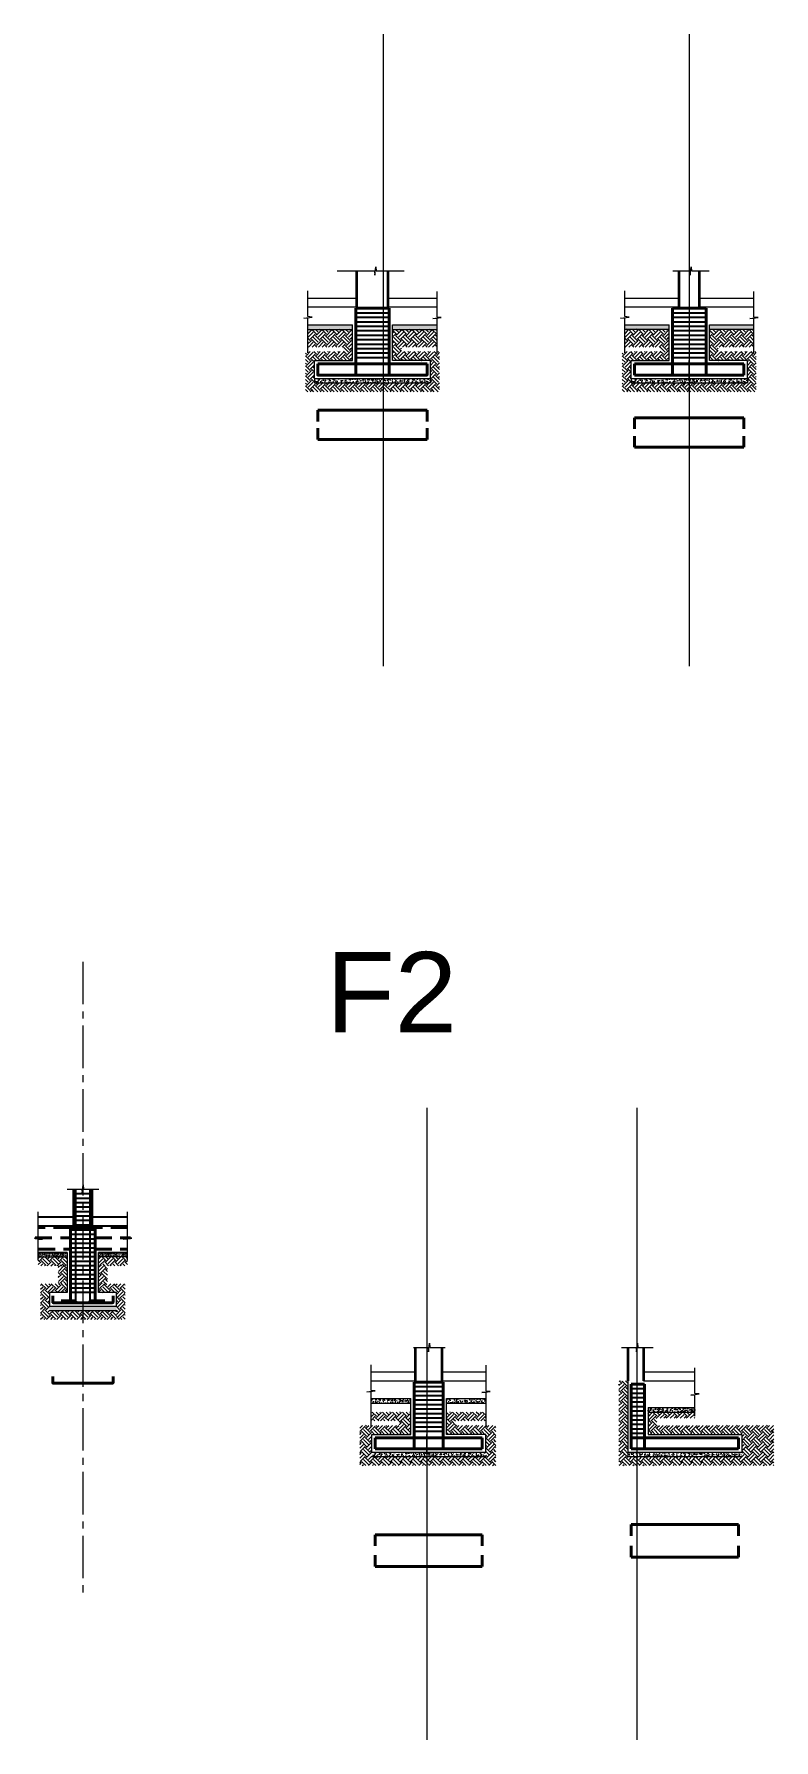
# Model space of a CAD drawing. Header units: millimetres. Extents: x 1130 to 2176, y -195 to 376.
# Drawn here: x 1802.89 to 1819.46, y 217.37 to 255.59 of the extents above; entities that cross this region are included whole.
import ezdxf

# ---------------------------------------------------------------- set-up
doc = ezdxf.new("R2010")
doc.units = ezdxf.units.MM
for name, pattern in [('CENTER2', [28.575, 19.05, -3.175, 3.175, -3.175]), ('DASHED', [0.75, 0.5, -0.25]), ('HIDDEN2', [0.1875, 0.125, -0.0625])]:
    doc.linetypes.add(name, pattern=pattern)
for name, color, linetype, lineweight in [('EDIS-BORDE DE LOSA', 3, 'Continuous', 9), ('EDIS-COLUMNAS', 7, 'Continuous', 40), ('EDIS-COLUMNAS SOTANO', 7, 'Continuous', 40), ('EDIS-CONCRETO BAJA RESIST', 8, 'Continuous', 9), ('EDIS-EJES COLUMNAS', 9, 'CENTER2', 15), ('EDIS-LIGADURAS', 3, 'Continuous', 25), ('EDIS-PEDESTALES', 4, 'Continuous', 13), ('EDIS-PL-DIMENSION', 8, 'Continuous', 13), ('EDIS-REFUERZOS DETALLES', 7, 'Continuous', 40), ('EDIS-TIERRA', 8, 'Continuous', 13), ('EDIS-VIGAS RIOSTRAS', 6, 'Continuous', 13), ('EDIS-ZAPATAS-F-1', 4, 'Continuous', 20), ('Est-PL-DIMENSION', 8, 'Continuous', 13), ('G-ANNO-TEXT', 5, 'Continuous', 9)]:
    doc.layers.add(name, color=color, linetype=linetype, lineweight=lineweight)
doc.layers.add('EDIS-LOSA DE FONDO', color=3, linetype='Continuous')
doc.styles.add('Arial_1', font='arial.ttf', dxfattribs={"height": 0.2})

# ---------------------------------------------------------------- blocks, each defined once
blk = doc.blocks.new('*U1075')
at = {"layer": 'EDIS-REFUERZOS DETALLES', "linetype": 'ByBlock', "const_width": 0.02}
blk.add_lwpolyline([(-0.0075, 0, 1), (0.0075, 0, 1)], format="xyb", close=True, dxfattribs=at)
blk = doc.blocks.new('*U1076')
at = {"layer": 'EDIS-PL-DIMENSION', "color": 0, "linetype": 'ByBlock', "lineweight": -2, "transparency": 16777216}
for p in [(1809.259, 247.964), (1809.459, 247.964), (1809.659, 247.964), (1809.859, 247.964), (1810.059, 247.964), (1810.259, 247.964), (1810.459, 247.964), (1810.659, 247.964), (1810.859, 247.964), (1811.059, 247.964), (1811.259, 247.964), (1811.459, 247.964), (1811.659, 247.964)]:
    blk.add_blockref('*U1075', p, dxfattribs=at)
blk = doc.blocks.new('*U1077')
at = {"layer": 'EDIS-REFUERZOS DETALLES', "linetype": 'ByBlock', "const_width": 0.02}
blk.add_lwpolyline([(-0.0075, 0, 1), (0.0075, 0, 1)], format="xyb", close=True, dxfattribs=at)
blk = doc.blocks.new('*U1078')
at = {"layer": 'EDIS-PL-DIMENSION', "color": 0, "linetype": 'ByBlock', "lineweight": -2, "transparency": 16777216}
for p in [(1809.259, 247.964), (1809.459, 247.964), (1809.659, 247.964), (1809.859, 247.964), (1810.059, 247.964), (1810.259, 247.964), (1810.459, 247.964), (1810.659, 247.964), (1810.859, 247.964), (1811.059, 247.964), (1811.259, 247.964), (1811.459, 247.964), (1811.659, 247.964)]:
    blk.add_blockref('*U1077', p, dxfattribs=at)
blk = doc.blocks.new('*U1079')
at = {"layer": 'EDIS-REFUERZOS DETALLES', "linetype": 'ByBlock', "const_width": 0.02}
blk.add_lwpolyline([(-0.0075, 0, 1), (0.0075, 0, 1)], format="xyb", close=True, dxfattribs=at)
blk = doc.blocks.new('*U1080')
at = {"layer": 'EDIS-PL-DIMENSION', "color": 0, "linetype": 'ByBlock', "lineweight": -2, "transparency": 16777216}
for p in [(1809.259, 247.964), (1809.459, 247.964), (1809.659, 247.964), (1809.859, 247.964), (1810.059, 247.964), (1810.259, 247.964), (1810.459, 247.964), (1810.659, 247.964), (1810.859, 247.964), (1811.059, 247.964), (1811.259, 247.964), (1811.459, 247.964), (1811.659, 247.964)]:
    blk.add_blockref('*U1079', p, dxfattribs=at)
blk = doc.blocks.new('*U1081')
at = {"layer": 'EDIS-REFUERZOS DETALLES', "linetype": 'ByBlock', "const_width": 0.02}
blk.add_lwpolyline([(-0.0075, 0, 1), (0.0075, 0, 1)], format="xyb", close=True, dxfattribs=at)
blk = doc.blocks.new('*U1082')
at = {"layer": 'EDIS-PL-DIMENSION', "color": 0, "linetype": 'ByBlock', "lineweight": -2, "transparency": 16777216}
for p in [(1809.259, 247.964), (1809.459, 247.964), (1809.659, 247.964), (1809.859, 247.964), (1810.059, 247.964), (1810.259, 247.964), (1810.459, 247.964), (1810.659, 247.964), (1810.859, 247.964), (1811.059, 247.964), (1811.259, 247.964), (1811.459, 247.964), (1811.659, 247.964)]:
    blk.add_blockref('*U1081', p, dxfattribs=at)
blk = doc.blocks.new('*U1103')
at = {"layer": 'EDIS-REFUERZOS DETALLES', "linetype": 'ByBlock', "const_width": 0.02}
blk.add_lwpolyline([(-0.0075, 0, 1), (0.0075, 0, 1)], format="xyb", close=True, dxfattribs=at)
blk = doc.blocks.new('*U1104')
at = {"layer": 'EDIS-PL-DIMENSION', "color": 0, "linetype": 'ByBlock', "lineweight": -2, "transparency": 16777216}
for p in [(1810.546, 223.904), (1810.796, 223.904), (1811.046, 223.904), (1811.296, 223.904), (1811.546, 223.904), (1811.796, 223.904), (1812.046, 223.904), (1812.296, 223.904), (1812.546, 223.904), (1812.796, 223.904)]:
    blk.add_blockref('*U1103', p, dxfattribs=at)
blk = doc.blocks.new('*U1105')
at = {"layer": 'EDIS-REFUERZOS DETALLES', "linetype": 'ByBlock', "const_width": 0.02}
blk.add_lwpolyline([(-0.0075, 0, 1), (0.0075, 0, 1)], format="xyb", close=True, dxfattribs=at)
blk = doc.blocks.new('*U1106')
at = {"layer": 'EDIS-PL-DIMENSION', "color": 0, "linetype": 'ByBlock', "lineweight": -2, "transparency": 16777216}
for p in [(1810.546, 223.904), (1810.796, 223.904), (1811.046, 223.904), (1811.296, 223.904), (1811.546, 223.904), (1811.796, 223.904), (1812.046, 223.904), (1812.296, 223.904), (1812.546, 223.904), (1812.796, 223.904)]:
    blk.add_blockref('*U1105', p, dxfattribs=at)
blk = doc.blocks.new('*U1107')
at = {"layer": 'EDIS-REFUERZOS DETALLES', "linetype": 'ByBlock', "const_width": 0.02}
blk.add_lwpolyline([(-0.0075, 0, 1), (0.0075, 0, 1)], format="xyb", close=True, dxfattribs=at)
blk = doc.blocks.new('*U1108')
at = {"layer": 'EDIS-PL-DIMENSION', "color": 0, "linetype": 'ByBlock', "lineweight": -2, "transparency": 16777216}
for p in [(1816.279, 223.904), (1816.529, 223.904), (1816.779, 223.904), (1817.029, 223.904), (1817.279, 223.904), (1817.529, 223.904), (1817.779, 223.904), (1818.029, 223.904), (1818.279, 223.904), (1818.529, 223.904)]:
    blk.add_blockref('*U1107', p, dxfattribs=at)
blk = doc.blocks.new('*U1109')
at = {"layer": 'EDIS-REFUERZOS DETALLES', "linetype": 'ByBlock', "const_width": 0.02}
blk.add_lwpolyline([(-0.0075, 0, 1), (0.0075, 0, 1)], format="xyb", close=True, dxfattribs=at)
blk = doc.blocks.new('*U1110')
at = {"layer": 'EDIS-PL-DIMENSION', "color": 0, "linetype": 'ByBlock', "lineweight": -2, "transparency": 16777216}
for p in [(1816.279, 223.904), (1816.529, 223.904), (1816.779, 223.904), (1817.029, 223.904), (1817.279, 223.904), (1817.529, 223.904), (1817.779, 223.904), (1818.029, 223.904), (1818.279, 223.904), (1818.529, 223.904)]:
    blk.add_blockref('*U1109', p, dxfattribs=at)

msp = doc.modelspace()

# ---------------------------------------------------------------- hatches: boundary and pattern name
at = {"layer": 'EDIS-CONCRETO BAJA RESIST'}
h = msp.add_hatch(dxfattribs=at)
h.set_pattern_fill('AR-CONC', color=256, scale=0.00068)
h.set_pattern_definition([(50, (-1.26106, 24.2578), (0.123885575, -0.010838578), [0.012954, -0.142494]), (355, (-1.26106, 24.2578), (-0.023965527, 0.129918655), [0.0103632, -0.113995597]), (100.451445, (-1.25073, 24.2569), (0.099920048, 0.119080071), [0.011009206, -0.121101366]), (46.1842, (-1.26106, 24.29235), (0.184333748, -0.028588783), [0.019431, -0.213741]), (96.635558, (-1.2457, 24.28997), (0.161434811, 0.168249765), [0.016513816, -0.181652214]), (351.184151, (-1.26106, 24.29235), (0.161434811, 0.168249765), [0.015544778, -0.170992618]), (21, (-1.24379, 24.28371), (0.103097786, -0.069540335), [0.012954, -0.142494]), (326, (-1.24379, 24.28371), (0.042025379, 0.125247817), [0.0103632, -0.1139952]), (71.451445, (-1.2352, 24.27792), (0.145123165, 0.055707483), [0.011009206, -0.121101158]), (37.5, (-1.261058, 24.257805), (0.0021002502, 0.0574974264), [0, -0.11261344, 0, -0.1157224, 0, -0.114427]), (7.5, (-1.26106, 24.257805), (0.0454373705, 0.0681227909), [0, -0.06597904, 0, -0.11002264, 0, -0.0436118]), (327.5, (-1.299574, 24.257805), (0.0922016047, -0.0038955459), [0, -0.04318, 0, -0.1347216, 0, -0.1787652]), (317.5, (-1.31685, 24.257805), (0.1007278433, 0.017290014), [0, -0.056134, 0, -0.08946896, 0, -0.1269492])])
h.paths.add_polyline_path([(1810.018, 248.971), (1810.018, 249.071), (1809.024, 249.071), (1809.024, 248.971)])
h.paths.add_polyline_path([(1810.918, 249.071), (1810.918, 248.971), (1811.915, 248.971), (1811.915, 249.071)])
h = msp.add_hatch(dxfattribs=at)
h.set_pattern_fill('AR-CONC', color=256, scale=0.00068)
h.set_pattern_definition([(50, (5.83598, 24.25932), (0.123885575, -0.010838578), [0.012954, -0.142494]), (355, (5.83598, 24.25932), (-0.023965527, 0.129918655), [0.0103632, -0.113995597]), (100.451445, (5.8463, 24.25842), (0.099920048, 0.119080071), [0.011009206, -0.121101366]), (46.1842, (5.83598, 24.29386), (0.184333748, -0.028588783), [0.019431, -0.213741]), (96.635558, (5.85134, 24.29148), (0.161434811, 0.168249765), [0.016513816, -0.181652214]), (351.184151, (5.83598, 24.29386), (0.161434811, 0.168249765), [0.015544778, -0.170992618]), (21, (5.85325, 24.28523), (0.103097786, -0.069540335), [0.012954, -0.142494]), (326, (5.85325, 24.28523), (0.042025379, 0.125247817), [0.0103632, -0.1139952]), (71.451445, (5.86184, 24.27943), (0.145123165, 0.055707483), [0.011009206, -0.121101158]), (37.5, (5.835976, 24.25932), (0.0021002502, 0.0574974264), [0, -0.11261344, 0, -0.1157224, 0, -0.114427]), (7.5, (5.835976, 24.25932), (0.0454373705, 0.0681227909), [0, -0.06597904, 0, -0.11002264, 0, -0.0436118]), (327.5, (5.79746, 24.25932), (0.0922016047, -0.0038955459), [0, -0.04318, 0, -0.1347216, 0, -0.1787652]), (317.5, (5.78019, 24.25932), (0.1007278433, 0.017290014), [0, -0.056134, 0, -0.08946896, 0, -0.1269492])])
h.paths.add_polyline_path([(1817.115, 248.973), (1817.115, 249.073), (1816.121, 249.073), (1816.121, 248.973)])
h.paths.add_polyline_path([(1818.015, 249.073), (1818.015, 248.973), (1819.012, 248.973), (1819.012, 249.073)])
h = msp.add_hatch(dxfattribs=at)
h.set_pattern_fill('AR-CONC', color=256, scale=0.00068)
h.set_pattern_definition([(50, (-1.26106, 24.05932), (0.123885575, -0.010838578), [0.012954, -0.142494]), (355, (-1.26106, 24.05932), (-0.023965527, 0.129918655), [0.0103632, -0.113995597]), (100.451445, (-1.25073, 24.05842), (0.099920048, 0.119080071), [0.011009206, -0.121101366]), (46.1842, (-1.26106, 24.09386), (0.184333748, -0.028588783), [0.019431, -0.213741]), (96.635558, (-1.2457, 24.09148), (0.161434811, 0.168249765), [0.016513816, -0.181652214]), (351.184151, (-1.26106, 24.09386), (0.161434811, 0.168249765), [0.015544778, -0.170992618]), (21, (-1.24379, 24.08523), (0.103097786, -0.069540335), [0.012954, -0.142494]), (326, (-1.24379, 24.08523), (0.042025379, 0.125247817), [0.0103632, -0.1139952]), (71.451445, (-1.2352, 24.07943), (0.145123165, 0.055707483), [0.011009206, -0.121101158]), (37.5, (-1.261058, 24.05932), (0.0021002502, 0.0574974264), [0, -0.11261344, 0, -0.1157224, 0, -0.114427]), (7.5, (-1.26106, 24.05932), (0.0454373705, 0.0681227909), [0, -0.06597904, 0, -0.11002264, 0, -0.0436118]), (327.5, (-1.299574, 24.05932), (0.0922016047, -0.0038955459), [0, -0.04318, 0, -0.1347216, 0, -0.1787652]), (317.5, (-1.31685, 24.05932), (0.1007278433, 0.017290014), [0, -0.056134, 0, -0.08946896, 0, -0.1269492])])
h.paths.add_polyline_path([(1810.468, 247.873), (1809.168, 247.873), (1809.168, 247.773), (1810.468, 247.773)])
h.paths.add_polyline_path([(1811.768, 247.873), (1810.468, 247.873), (1810.468, 247.773), (1811.768, 247.773)])
h = msp.add_hatch(dxfattribs=at)
h.set_pattern_fill('AR-CONC', color=256, scale=0.00068)
h.set_pattern_definition([(50, (5.83598, 24.05932), (0.123885575, -0.010838578), [0.012954, -0.142494]), (355, (5.83598, 24.05932), (-0.023965527, 0.129918655), [0.0103632, -0.113995597]), (100.451445, (5.8463, 24.05842), (0.099920048, 0.119080071), [0.011009206, -0.121101366]), (46.1842, (5.83598, 24.09386), (0.184333748, -0.028588783), [0.019431, -0.213741]), (96.635558, (5.85134, 24.09148), (0.161434811, 0.168249765), [0.016513816, -0.181652214]), (351.184151, (5.83598, 24.09386), (0.161434811, 0.168249765), [0.015544778, -0.170992618]), (21, (5.85325, 24.08523), (0.103097786, -0.069540335), [0.012954, -0.142494]), (326, (5.85325, 24.08523), (0.042025379, 0.125247817), [0.0103632, -0.1139952]), (71.451445, (5.86184, 24.07943), (0.145123165, 0.055707483), [0.011009206, -0.121101158]), (37.5, (5.835976, 24.05932), (0.0021002502, 0.0574974264), [0, -0.11261344, 0, -0.1157224, 0, -0.114427]), (7.5, (5.835976, 24.05932), (0.0454373705, 0.0681227909), [0, -0.06597904, 0, -0.11002264, 0, -0.0436118]), (327.5, (5.79746, 24.05932), (0.0922016047, -0.0038955459), [0, -0.04318, 0, -0.1347216, 0, -0.1787652]), (317.5, (5.78019, 24.05932), (0.1007278433, 0.017290014), [0, -0.056134, 0, -0.08946896, 0, -0.1269492])])
h.paths.add_polyline_path([(1817.565, 247.873), (1816.265, 247.873), (1816.265, 247.773), (1817.565, 247.773)])
h.paths.add_polyline_path([(1818.865, 247.873), (1817.565, 247.873), (1817.565, 247.773), (1818.865, 247.773)])
h = msp.add_hatch(dxfattribs=at)
h.set_pattern_fill('AR-CONC', color=256, scale=0.005)
h.set_pattern_definition([(50, (-21.779383, 1623.115823), (0.03586300913, -0.00313760675), [0.00375, -0.04125]), (355, (-21.779383, 1623.115823), (-0.0069375667, 0.0376096067), [0.003, -0.033]), (100.4514445, (-21.776394, 1623.11556), (0.02892544234, 0.03447199955), [0.0031870096, -0.0350571056]), (46.1842, (-21.779383, 1623.125823), (0.0533620665, -0.008275964), [0.005625, -0.061875]), (96.6356355, (-21.774936, 1623.125133), (0.0467330973, 0.04870593), [0.0047805171, -0.052585688]), (351.184164, (-21.779383, 1623.125823), (0.0467330973, 0.04870593), [0.0045, -0.0495]), (21, (-21.774383, 1623.123323), (0.0298453526, -0.02013094453), [0.00375, -0.04125]), (326, (-21.774383, 1623.123323), (0.0121657666, 0.03625750225), [0.003, -0.033]), (71.4514447, (-21.771896, 1623.121646), (0.04201111884, 0.01612655764), [0.0031870095, -0.0350571056]), (37.5, (-21.779383, 1623.115823), (0.000607992766, 0.01664469269), [0, -0.0326, 0, -0.0335, 0, -0.033125]), (7.5, (-21.779383, 1623.115823), (0.01315347687, 0.0197205856), [0, -0.0191, 0, -0.03185, 0, -0.012625]), (327.5, (-21.790533, 1623.115823), (0.02669112181, -0.00112774359), [0, -0.0125, 0, -0.039, 0, -0.05175]), (317.5, (-21.795533, 1623.115823), (0.02915930847, 0.00500524912), [0, -0.01625, 0, -0.0259, 0, -0.03675])])
h.paths.add_polyline_path([(1802.984, 228.288), (1802.984, 228.189), (1803.632, 228.189), (1803.632, 228.288)])
h = msp.add_hatch(dxfattribs=at)
h.set_pattern_fill('AR-CONC', color=256, scale=0.005)
h.set_pattern_definition([(130, (3629.744323, 1623.115823), (-0.03586300913, -0.00313760675), [0.00375, -0.04125]), (185, (3629.744323, 1623.115823), (0.0069375667, 0.0376096067), [0.003, -0.033]), (79.5485555, (3629.741334, 1623.11556), (-0.02892544234, 0.03447199955), [0.0031870096, -0.0350571056]), (133.8158, (3629.744323, 1623.125823), (-0.0533620665, -0.008275964), [0.005625, -0.061875]), (83.3643645, (3629.739876, 1623.125133), (-0.0467330973, 0.04870593), [0.0047805171, -0.052585688]), (188.815836, (3629.744323, 1623.125823), (-0.0467330973, 0.04870593), [0.0045, -0.0495]), (159, (3629.739323, 1623.123323), (-0.0298453526, -0.02013094453), [0.00375, -0.04125]), (214, (3629.739323, 1623.123323), (-0.0121657666, 0.03625750225), [0.003, -0.033]), (108.5485553, (3629.736836, 1623.121646), (-0.04201111884, 0.01612655764), [0.0031870095, -0.0350571056]), (142.5, (3629.744323, 1623.115823), (-0.000607992766, 0.01664469269), [0, -0.0326, 0, -0.0335, 0, -0.033125]), (172.5, (3629.744323, 1623.115823), (-0.01315347687, 0.0197205856), [0, -0.0191, 0, -0.03185, 0, -0.012625]), (212.5, (3629.755473, 1623.115823), (-0.02669112181, -0.00112774359), [0, -0.0125, 0, -0.039, 0, -0.05175]), (222.5, (3629.760473, 1623.115823), (-0.02915930847, 0.00500524912), [0, -0.01625, 0, -0.0259, 0, -0.03675])])
h.paths.add_polyline_path([(1804.981, 228.288), (1804.981, 228.189), (1804.332, 228.189), (1804.332, 228.288)])
h = msp.add_hatch(dxfattribs=at)
h.set_pattern_fill('AR-CONC', color=256, scale=0.005)
h.set_pattern_definition([(50, (-22.68246, 1621.915823), (0.03586300913, -0.00313760675), [0.00375, -0.04125]), (355, (-22.68246, 1621.915823), (-0.0069375667, 0.0376096067), [0.003, -0.033]), (100.4514445, (-22.67947, 1621.91556), (0.02892544234, 0.03447199955), [0.0031870096, -0.0350571056]), (46.1842, (-22.68246, 1621.925823), (0.0533620665, -0.008275964), [0.005625, -0.061875]), (96.6356355, (-22.678013, 1621.925133), (0.0467330973, 0.04870593), [0.0047805171, -0.052585688]), (351.184164, (-22.68246, 1621.925823), (0.0467330973, 0.04870593), [0.0045, -0.0495]), (21, (-22.67746, 1621.923323), (0.0298453526, -0.02013094453), [0.00375, -0.04125]), (326, (-22.67746, 1621.923323), (0.0121657666, 0.03625750225), [0.003, -0.033]), (71.4514447, (-22.674973, 1621.921646), (0.04201111884, 0.01612655764), [0.0031870095, -0.0350571056]), (37.5, (-22.68246, 1621.915823), (0.000607992766, 0.01664469269), [0, -0.0326, 0, -0.0335, 0, -0.033125]), (7.5, (-22.68246, 1621.915823), (0.01315347687, 0.0197205856), [0, -0.0191, 0, -0.03185, 0, -0.012625]), (327.5, (-22.69361, 1621.915823), (0.02669112181, -0.00112774359), [0, -0.0125, 0, -0.039, 0, -0.05175]), (317.5, (-22.69861, 1621.915823), (0.02915930847, 0.00500524912), [0, -0.01625, 0, -0.0259, 0, -0.03675])])
h.paths.add_polyline_path([(1803.232, 227.088), (1803.232, 226.989), (1804.732, 226.989), (1804.732, 227.089)])
h = msp.add_hatch(dxfattribs=at)
h.set_pattern_fill('AR-CONC', color=256, scale=0.00068)
h.set_pattern_definition([(50, (0, 0.2), (0.123885575, -0.010838578), [0.012954, -0.142494]), (355, (0, 0.2), (-0.023965527, 0.129918655), [0.0103632, -0.113995597]), (100.451445, (0.01032, 0.1991), (0.099920048, 0.119080071), [0.011009206, -0.121101366]), (46.1842, (0, 0.23454), (0.184333748, -0.028588783), [0.019431, -0.213741]), (96.635558, (0.01536, 0.23216), (0.161434811, 0.168249765), [0.016513816, -0.181652214]), (351.184151, (0, 0.23454), (0.161434811, 0.168249765), [0.015544778, -0.170992618]), (21, (0.01727, 0.22591), (0.103097786, -0.069540335), [0.012954, -0.142494]), (326, (0.01727, 0.22591), (0.042025379, 0.125247817), [0.0103632, -0.1139952]), (71.451445, (0.02586, 0.22011), (0.145123165, 0.055707483), [0.011009206, -0.121101158]), (37.5, (0, 0.2), (0.0021002502, 0.0574974264), [0, -0.11261344, 0, -0.1157224, 0, -0.114427]), (7.5, (0, 0.2), (0.0454373705, 0.0681227909), [0, -0.06597904, 0, -0.11002264, 0, -0.0436118]), (327.5, (-0.038517, 0.2), (0.0922016047, -0.0038955459), [0, -0.04318, 0, -0.1347216, 0, -0.1787652]), (317.5, (-0.05579, 0.2), (0.1007278433, 0.017290014), [0, -0.056134, 0, -0.08946896, 0, -0.1269492])])
h.paths.add_polyline_path([(1811.329, 224.914), (1811.329, 225.014), (1810.439, 225.014), (1810.439, 224.914)])
h.paths.add_polyline_path([(1812.129, 225.014), (1812.129, 224.914), (1813.012, 224.914), (1813.012, 225.014)])
h = msp.add_hatch(dxfattribs=at)
h.set_pattern_fill('AR-CONC', color=256, scale=0.00068)
h.paths.add_polyline_path([(1817.691, 224.714), (1817.691, 224.814), (1816.64, 224.814), (1816.64, 224.714)])
h = msp.add_hatch(dxfattribs=at)
h.set_pattern_fill('AR-CONC', color=256, scale=0.00068)
h.paths.add_polyline_path([(1811.729, 223.814), (1810.458, 223.814), (1810.458, 223.714), (1811.729, 223.714)])
h.paths.add_polyline_path([(1813.007, 223.814), (1811.729, 223.814), (1811.729, 223.714), (1813.007, 223.714)])
h = msp.add_hatch(dxfattribs=at)
h.set_pattern_fill('AR-CONC', color=256, scale=0.00068)
h.paths.add_polyline_path([(1818.739, 223.814), (1816.39, 223.814), (1816.39, 223.714), (1818.739, 223.714)])
h.paths.add_polyline_path([(1816.39, 223.814), (1816.19, 223.814), (1816.19, 223.714), (1816.39, 223.714)])
at = {"layer": 'EDIS-PL-DIMENSION'}
h = msp.add_hatch(dxfattribs=at)
h.set_pattern_fill('EARTH', color=256, scale=0.025, angle=45)
h.paths.add_polyline_path([(1816.39, 223.714), (1816.19, 223.714), (1816.19, 223.814), (1816.19, 225.414), (1815.99, 225.414), (1815.99, 223.514), (1816.39, 223.514)])
h.paths.add_polyline_path([(1819.459, 224.414), (1816.84, 224.414), (1816.84, 224.574), (1817.691, 224.574), (1817.691, 224.714), (1816.64, 224.714), (1816.64, 224.214), (1818.74, 224.214), (1818.74, 223.714), (1817.69, 223.714), (1816.39, 223.714), (1816.39, 223.514), (1819.459, 223.514)])
at = {"layer": 'EDIS-TIERRA'}
h = msp.add_hatch(dxfattribs=at)
h.set_pattern_fill('EARTH', color=256, scale=0.025, angle=45)
h.paths.add_polyline_path([(1810.018, 248.971), (1809.024, 248.971), (1809.024, 248.573), (1809.818, 248.573), (1809.818, 248.473), (1808.968, 248.473), (1808.968, 247.573), (1810.468, 247.573), (1810.468, 247.773), (1809.168, 247.773), (1809.168, 247.873), (1809.168, 248.273), (1810.018, 248.273)])
h.paths.add_polyline_path([(1811.968, 248.473), (1811.118, 248.473), (1811.118, 248.573), (1811.915, 248.573), (1811.915, 248.971), (1810.918, 248.971), (1810.918, 248.273), (1811.768, 248.273), (1811.768, 247.873), (1811.768, 247.773), (1810.468, 247.773), (1810.468, 247.573), (1811.968, 247.573)])
h = msp.add_hatch(dxfattribs=at)
h.set_pattern_fill('EARTH', color=256, scale=0.025, angle=45)
h.set_pattern_definition([(45, (7.09703, 0), (0, 0.224506403), [0.15875, -0.15875]), (45, (7.05494, 0.0421), (0, 0.224506403), [0.15875, -0.15875]), (45, (7.01284, 0.08419), (0, 0.224506403), [0.15875, -0.15875]), (135, (7.01284, 0.11225), (-0.224506403, 0), [0.15875, -0.15875]), (135, (7.05494, 0.15435), (-0.224506403, 0), [0.15875, -0.15875]), (135, (7.09703, 0.19644), (-0.224506403, 0), [0.15875, -0.15875])])
h.paths.add_polyline_path([(1817.115, 248.973), (1816.121, 248.973), (1816.121, 248.573), (1816.915, 248.573), (1816.915, 248.473), (1816.065, 248.473), (1816.065, 247.573), (1817.565, 247.573), (1817.565, 247.773), (1816.265, 247.773), (1816.265, 247.873), (1816.265, 248.273), (1817.115, 248.273)])
h.paths.add_polyline_path([(1819.065, 248.473), (1818.215, 248.473), (1818.215, 248.573), (1819.012, 248.573), (1819.012, 248.973), (1818.015, 248.973), (1818.015, 248.273), (1818.865, 248.273), (1818.865, 247.873), (1818.865, 247.773), (1817.565, 247.773), (1817.565, 247.573), (1819.065, 247.573)])
h = msp.add_hatch(dxfattribs=at)
h.set_pattern_fill('EARTH', color=256, scale=0.025, angle=45)
h.set_pattern_definition([(45, (554.98692, 247.63797), (1e-17, 0.224506403), [0.15875, -0.15875]), (45, (554.94482, 247.68007), (1e-17, 0.224506403), [0.15875, -0.15875]), (45, (554.90273, 247.72216), (1e-17, 0.224506403), [0.15875, -0.15875]), (135, (554.90273, 247.75023), (-0.224506403, 1e-17), [0.15875, -0.15875]), (135, (554.94482, 247.79232), (-0.224506403, 1e-17), [0.15875, -0.15875]), (135, (554.98692, 247.83442), (-0.224506403, 1e-17), [0.15875, -0.15875])])
h.paths.add_polyline_path([(1802.984, 228.189), (1802.984, 227.989), (1803.632, 227.989), (1803.632, 228.189)])
h = msp.add_hatch(dxfattribs=at)
h.set_pattern_fill('EARTH', color=256, scale=0.025, angle=45)
h.set_pattern_definition([(135, (3052.97802, 247.63797), (-1e-17, 0.224506403), [0.15875, -0.15875]), (135, (3053.02012, 247.68007), (-1e-17, 0.224506403), [0.15875, -0.15875]), (135, (3053.06221, 247.72216), (-1e-17, 0.224506403), [0.15875, -0.15875]), (45, (3053.06221, 247.75023), (0.224506403, 1e-17), [0.15875, -0.15875]), (45, (3053.02012, 247.79232), (0.224506403, 1e-17), [0.15875, -0.15875]), (45, (3052.97802, 247.83442), (0.224506403, 1e-17), [0.15875, -0.15875])])
h.paths.add_polyline_path([(1804.981, 228.189), (1804.981, 227.989), (1804.332, 227.989), (1804.332, 228.189)])
h = msp.add_hatch(dxfattribs=at)
h.set_pattern_fill('EARTH', color=256, scale=0.025, angle=45, style=0)
h.set_pattern_definition([(45, (482.25493, 285.7464), (1e-17, 0.224506403), [0.15875, -0.15875]), (45, (482.21283, 285.7885), (1e-17, 0.224506403), [0.15875, -0.15875]), (45, (482.17074, 285.83059), (1e-17, 0.224506403), [0.15875, -0.15875]), (135, (482.17074, 285.85865), (-0.224506403, 1e-17), [0.15875, -0.15875]), (135, (482.21283, 285.90075), (-0.224506403, 1e-17), [0.15875, -0.15875]), (135, (482.25493, 285.94284), (-0.224506403, 1e-17), [0.15875, -0.15875])])
h.paths.add_polyline_path([(1803.632, 228.009), (1803.432, 228.009), (1803.432, 227.589), (1803.632, 227.589)])
h.paths.add_polyline_path([(1804.532, 228.009), (1804.332, 228.009), (1804.332, 227.589), (1804.532, 227.589)])
h = msp.add_hatch(dxfattribs=at)
h.set_pattern_fill('EARTH', color=256, scale=0.025, angle=45)
h.set_pattern_definition([(45, (557.00827, 268.22802), (1e-17, 0.224506403), [0.15875, -0.15875]), (45, (556.96618, 268.27012), (1e-17, 0.224506403), [0.15875, -0.15875]), (45, (556.92408, 268.31221), (1e-17, 0.224506403), [0.15875, -0.15875]), (135, (556.92408, 268.34027), (-0.224506403, 1e-17), [0.15875, -0.15875]), (135, (556.96618, 268.38237), (-0.224506403, 1e-17), [0.15875, -0.15875]), (135, (557.00827, 268.42446), (-0.224506403, 1e-17), [0.15875, -0.15875])])
h.paths.add_polyline_path([(1803.632, 227.589), (1803.032, 227.589), (1803.032, 226.789), (1803.232, 226.789), (1803.232, 227.089), (1803.232, 227.089), (1803.232, 227.389), (1803.632, 227.389)])
h = msp.add_hatch(dxfattribs=at)
h.set_pattern_fill('EARTH', color=256, scale=0.025, angle=45)
h.set_pattern_definition([(135, (3050.95667, 268.22802), (-1e-17, 0.224506403), [0.15875, -0.15875]), (135, (3050.99876, 268.27012), (-1e-17, 0.224506403), [0.15875, -0.15875]), (135, (3051.04086, 268.31221), (-1e-17, 0.224506403), [0.15875, -0.15875]), (45, (3051.04086, 268.34027), (0.224506403, 1e-17), [0.15875, -0.15875]), (45, (3050.99876, 268.38237), (0.224506403, 1e-17), [0.15875, -0.15875]), (45, (3050.95667, 268.42446), (0.224506403, 1e-17), [0.15875, -0.15875])])
h.paths.add_polyline_path([(1804.932, 227.589), (1804.332, 227.589), (1804.332, 227.389), (1804.732, 227.389), (1804.732, 227.089), (1804.732, 227.089), (1804.732, 226.789), (1804.932, 226.789)])
h = msp.add_hatch(dxfattribs=at)
h.set_pattern_fill('EARTH', color=256, scale=0.025, angle=45)
h.set_pattern_definition([(45, (554.08384, 246.43797), (1e-17, 0.224506403), [0.15875, -0.15875]), (45, (554.04175, 246.48007), (1e-17, 0.224506403), [0.15875, -0.15875]), (45, (553.99965, 246.52216), (1e-17, 0.224506403), [0.15875, -0.15875]), (135, (553.99965, 246.55023), (-0.224506403, 1e-17), [0.15875, -0.15875]), (135, (554.04175, 246.59232), (-0.224506403, 1e-17), [0.15875, -0.15875]), (135, (554.08384, 246.63442), (-0.224506403, 1e-17), [0.15875, -0.15875])])
h.paths.add_polyline_path([(1803.232, 226.989), (1803.232, 226.789), (1804.732, 226.789), (1804.732, 226.989)])
h = msp.add_hatch(dxfattribs=at)
h.set_pattern_fill('EARTH', color=256, scale=0.025, angle=45)
h.paths.add_polyline_path([(1813.012, 224.514), (1813.012, 224.714), (1812.129, 224.714), (1812.129, 224.214), (1813.004, 224.214), (1813.004, 223.713), (1812.479, 223.714), (1811.729, 223.714), (1811.729, 223.514), (1813.234, 223.514), (1813.234, 224.414), (1812.329, 224.414), (1812.329, 224.514)])
h.paths.add_polyline_path([(1810.439, 224.714), (1810.439, 224.514), (1811.067, 224.514), (1811.067, 224.414), (1810.182, 224.414), (1810.182, 223.514), (1811.729, 223.514), (1811.729, 223.714), (1810.979, 223.714), (1810.454, 223.711), (1810.454, 224.214), (1811.329, 224.214), (1811.329, 224.714)])

# ---------------------------------------------------------------- linework, layer by layer
for p, q in [((1803.822, 227.219), (1803.822, 229.709)), ((1804.142, 227.219), (1804.142, 229.709))]:
    msp.add_line(p, q)
at = {"layer": 'EDIS-BORDE DE LOSA', "linetype": 'DASHED', "ltscale": 10}
for p, q in [((1809.026, 249.473), (1810.118, 249.473)), ((1810.818, 249.473), (1811.91, 249.473)), ((1816.123, 249.473), (1817.34, 249.473)), ((1817.79, 249.473), (1819.007, 249.473)), ((1810.439, 225.414), (1811.429, 225.414)), ((1812.029, 225.414), (1813.012, 225.414)), ((1816.54, 225.414), (1817.69, 225.414))]:
    msp.add_line(p, q, dxfattribs=at)
at = {"layer": 'EDIS-COLUMNAS', "color": 3}
for p, q in [((1803.782, 228.889), (1803.782, 229.709)), ((1804.182, 228.889), (1804.182, 229.709))]:
    msp.add_line(p, q, dxfattribs=at)
at = {"layer": 'EDIS-COLUMNAS SOTANO', "lineweight": 35}
for p, q in [((1810.118, 249.473), (1810.118, 250.281)), ((1810.818, 249.473), (1810.818, 250.281)), ((1817.34, 249.473), (1817.34, 250.281)), ((1817.79, 249.473), (1817.79, 250.281)), ((1811.429, 225.414), (1811.429, 226.16)), ((1812.029, 225.414), (1812.029, 226.16)), ((1816.19, 226.16), (1816.19, 225.414)), ((1816.54, 226.16), (1816.54, 225.414))]:
    msp.add_line(p, q, dxfattribs=at)
at = {"layer": 'EDIS-CONCRETO BAJA RESIST'}
for p, q in [((1802.984, 228.189), (1803.632, 228.189)), ((1804.981, 228.189), (1804.332, 228.189)), ((1803.232, 226.989), (1804.732, 226.989))]:
    msp.add_line(p, q, dxfattribs=at)
at = {"layer": 'EDIS-EJES COLUMNAS', "ltscale": 1.5}
for p, q in [((1810.708, 255.586), (1810.708, 241.428)), ((1817.565, 255.586), (1817.565, 241.428)), ((1811.684, 231.527), (1811.684, 217.368)), ((1816.39, 231.527), (1816.39, 217.368))]:
    msp.add_line(p, q, dxfattribs=at)
at = {"layer": 'EDIS-EJES COLUMNAS', "ltscale": 0.05}
msp.add_line((1803.982, 234.802), (1803.982, 220.643), dxfattribs=at)
at = {"layer": 'EDIS-LIGADURAS'}
for p, q in [((1810.073, 249.343), (1810.863, 249.343)), ((1810.073, 249.243), (1810.863, 249.243)), ((1817.17, 249.343), (1817.96, 249.343)), ((1817.17, 249.243), (1817.96, 249.243)), ((1810.073, 249.143), (1810.863, 249.143)), ((1810.073, 249.043), (1810.863, 249.043)), ((1810.073, 248.943), (1810.863, 248.943)), ((1810.073, 248.843), (1810.863, 248.843)), ((1817.17, 249.143), (1817.96, 249.143)), ((1817.17, 249.043), (1817.96, 249.043)), ((1817.17, 248.943), (1817.96, 248.943)), ((1817.17, 248.843), (1817.96, 248.843)), ((1810.073, 248.743), (1810.863, 248.743)), ((1810.073, 248.643), (1810.863, 248.643)), ((1810.073, 248.543), (1810.863, 248.543)), ((1810.073, 248.443), (1810.863, 248.443)), ((1817.17, 248.743), (1817.96, 248.743)), ((1817.17, 248.643), (1817.96, 248.643)), ((1817.17, 248.543), (1817.96, 248.543)), ((1817.17, 248.443), (1817.96, 248.443)), ((1810.073, 248.343), (1810.863, 248.343)), ((1817.17, 248.343), (1817.96, 248.343)), ((1803.802, 229.609), (1804.162, 229.609)), ((1803.802, 229.509), (1804.162, 229.509)), ((1803.802, 229.409), (1804.162, 229.409)), ((1803.802, 229.309), (1804.162, 229.309)), ((1803.802, 229.209), (1804.162, 229.209)), ((1803.802, 229.109), (1804.162, 229.109)), ((1803.802, 229.009), (1804.162, 229.009)), ((1804.277, 228.789), (1803.687, 228.789)), ((1804.277, 228.689), (1803.687, 228.689)), ((1804.277, 228.589), (1803.687, 228.589)), ((1803.802, 228.909), (1804.162, 228.909)), ((1804.277, 228.489), (1803.687, 228.489)), ((1804.277, 228.389), (1803.687, 228.389)), ((1804.277, 228.289), (1803.687, 228.289)), ((1804.277, 228.189), (1803.687, 228.189)), ((1804.277, 228.089), (1803.687, 228.089)), ((1804.277, 227.989), (1803.687, 227.989)), ((1804.277, 227.889), (1803.687, 227.889)), ((1804.277, 227.789), (1803.687, 227.789)), ((1804.277, 227.689), (1803.687, 227.689)), ((1804.277, 227.589), (1803.687, 227.589)), ((1804.277, 227.489), (1803.687, 227.489)), ((1804.277, 227.389), (1803.687, 227.389)), ((1811.384, 225.284), (1812.074, 225.284)), ((1811.384, 225.184), (1812.074, 225.184)), ((1816.245, 225.239), (1816.585, 225.239)), ((1816.245, 225.139), (1816.585, 225.139)), ((1811.384, 225.084), (1812.074, 225.084)), ((1811.384, 224.984), (1812.074, 224.984)), ((1811.384, 224.884), (1812.074, 224.884)), ((1811.384, 224.784), (1812.074, 224.784)), ((1816.245, 225.039), (1816.585, 225.039)), ((1816.245, 224.939), (1816.585, 224.939)), ((1816.245, 224.839), (1816.585, 224.839)), ((1816.245, 224.739), (1816.585, 224.739)), ((1811.384, 224.684), (1812.074, 224.684)), ((1811.384, 224.584), (1812.074, 224.584)), ((1811.384, 224.484), (1812.074, 224.484)), ((1811.384, 224.384), (1812.074, 224.384)), ((1816.245, 224.639), (1816.585, 224.639)), ((1816.245, 224.539), (1816.585, 224.539)), ((1816.245, 224.439), (1816.585, 224.439)), ((1811.384, 224.284), (1812.074, 224.284)), ((1816.245, 224.339), (1816.585, 224.339)), ((1816.245, 224.239), (1816.585, 224.239))]:
    msp.add_line(p, q, dxfattribs=at)
at = {"layer": 'EDIS-LOSA DE FONDO'}
for p, q in [((1802.984, 229.089), (1803.782, 229.089)), ((1804.182, 229.089), (1804.981, 229.089)), ((1802.984, 228.889), (1803.782, 228.889)), ((1804.182, 228.889), (1804.981, 228.889)), ((1802.984, 228.289), (1803.632, 228.289)), ((1804.332, 228.289), (1804.981, 228.289))]:
    msp.add_line(p, q, dxfattribs=at)
at = {"layer": 'EDIS-PEDESTALES', "color": 3}
for points in [[(1803.632, 228.289), (1803.632, 227.389)], [(1804.332, 227.389), (1804.332, 228.289)]]:
    msp.add_lwpolyline(points, dxfattribs=at)
at = {"layer": 'EDIS-PL-DIMENSION'}
for p, q in [((1809.024, 248.971), (1810.018, 248.971)), ((1810.918, 248.971), (1811.915, 248.971)), ((1816.121, 248.973), (1817.115, 248.973)), ((1818.015, 248.973), (1819.012, 248.973)), ((1809.168, 247.873), (1809.168, 247.773)), ((1809.168, 247.773), (1811.768, 247.773)), ((1811.768, 247.873), (1811.768, 247.773)), ((1816.265, 247.873), (1816.265, 247.773)), ((1816.265, 247.773), (1818.865, 247.773)), ((1818.865, 247.873), (1818.865, 247.773)), ((1811.429, 225.414), (1811.429, 225.414)), ((1810.439, 224.914), (1811.329, 224.914)), ((1812.129, 224.914), (1813.012, 224.914)), ((1816.64, 224.714), (1817.69, 224.714)), ((1810.459, 223.714), (1813.007, 223.714)), ((1816.19, 223.814), (1816.19, 223.714)), ((1816.19, 223.714), (1818.743, 223.714))]:
    msp.add_line(p, q, dxfattribs=at)
at = {"layer": 'EDIS-REFUERZOS DETALLES'}
for p, q in [((1810.093, 247.948), (1810.093, 249.443)), ((1810.093, 249.443), (1810.843, 249.443)), ((1810.843, 247.948), (1810.843, 249.443)), ((1817.19, 247.948), (1817.19, 249.443)), ((1817.19, 249.443), (1817.94, 249.443)), ((1817.94, 247.948), (1817.94, 249.443)), ((1809.243, 248.198), (1811.693, 248.198)), ((1816.34, 247.948), (1816.34, 248.198)), ((1816.34, 248.198), (1818.79, 248.198)), ((1818.79, 247.948), (1818.79, 248.198)), ((1816.34, 247.948), (1818.79, 247.948)), ((1809.243, 247.158), (1811.693, 247.158)), ((1809.243, 247.158), (1809.243, 246.908)), ((1811.693, 246.908), (1811.693, 247.158)), ((1816.34, 246.739), (1816.34, 246.989)), ((1816.34, 246.989), (1818.79, 246.989)), ((1818.79, 246.739), (1818.79, 246.989)), ((1809.243, 246.754), (1809.243, 246.504)), ((1811.693, 246.504), (1811.693, 246.754)), ((1816.34, 246.33), (1816.34, 246.58)), ((1818.79, 246.33), (1818.79, 246.58)), ((1809.243, 246.504), (1811.693, 246.504)), ((1816.34, 246.33), (1818.79, 246.33)), ((1803.707, 228.836), (1803.707, 227.219)), ((1804.245, 228.849), (1803.72, 228.849)), ((1804.257, 228.836), (1804.257, 227.219)), ((1803.695, 227.206), (1803.495, 227.206)), ((1803.81, 227.206), (1803.701, 227.206)), ((1804.155, 227.206), (1804.47, 227.206)), ((1811.404, 223.889), (1811.404, 225.384)), ((1811.404, 225.384), (1812.054, 225.384)), ((1812.054, 223.889), (1812.054, 225.384)), ((1816.265, 225.339), (1816.265, 223.889)), ((1816.265, 225.339), (1816.565, 225.339)), ((1816.565, 225.339), (1816.565, 223.889)), ((1810.529, 223.889), (1810.529, 224.139)), ((1810.529, 224.139), (1812.929, 224.139)), ((1812.929, 223.889), (1812.929, 224.139)), ((1818.665, 224.139), (1816.265, 224.139)), ((1818.665, 224.139), (1818.665, 223.889)), ((1810.529, 223.889), (1812.929, 223.889)), ((1816.265, 223.889), (1818.665, 223.889)), ((1816.265, 222.192), (1818.665, 222.192)), ((1816.265, 222.192), (1816.265, 221.942)), ((1818.665, 222.192), (1818.665, 221.942)), ((1810.529, 221.966), (1812.929, 221.966)), ((1810.529, 221.716), (1810.529, 221.966)), ((1812.929, 221.716), (1812.929, 221.966)), ((1816.265, 221.713), (1816.265, 221.463)), ((1818.665, 221.713), (1818.665, 221.463)), ((1810.529, 221.254), (1810.529, 221.504)), ((1812.929, 221.254), (1812.929, 221.504)), ((1816.265, 221.463), (1818.665, 221.463)), ((1810.529, 221.254), (1812.929, 221.254))]:
    msp.add_line(p, q, dxfattribs=at)
at = {"layer": 'EDIS-REFUERZOS DETALLES', "linetype": 'HIDDEN2', "ltscale": 3}
for p, q in [((1802.915, 228.614), (1803.702, 228.614)), ((1803.702, 228.849), (1802.984, 228.849)), ((1804.981, 228.849), (1804.257, 228.849)), ((1804.257, 228.614), (1805.05, 228.614)), ((1802.984, 228.364), (1803.702, 228.364)), ((1804.257, 228.364), (1804.981, 228.364))]:
    msp.add_line(p, q, dxfattribs=at)
at = {"layer": 'EDIS-REFUERZOS DETALLES'}
msp.add_lwpolyline([(1809.243, 248.198), (1809.243, 247.948), (1811.693, 247.948), (1811.693, 248.198)], dxfattribs=at)
for points in [[(1803.307, 227.314), (1803.307, 227.176, 0.414214), (1803.32, 227.164), (1804.645, 227.164, 0.414214), (1804.657, 227.176), (1804.657, 227.314)], [(1803.307, 225.508), (1803.307, 225.371, 0.414214), (1803.32, 225.358), (1804.645, 225.358, 0.414214), (1804.657, 225.371), (1804.657, 225.508)]]:
    msp.add_lwpolyline(points, format="xyb", dxfattribs=at)
at = {"layer": 'EDIS-REFUERZOS DETALLES', "linetype": 'ByBlock', "const_width": 0.02}
for points in [[(1803.334, 227.182, 1), (1803.319, 227.182)], [(1803.597, 227.182, 1), (1803.582, 227.182)], [(1803.859, 227.182, 1), (1803.844, 227.182)], [(1804.121, 227.182, 1), (1804.106, 227.182)], [(1804.383, 227.182, 1), (1804.368, 227.182)], [(1804.631, 227.182, -1), (1804.646, 227.182)]]:
    msp.add_lwpolyline(points, format="xyb", dxfattribs=at)
at = {"layer": 'EDIS-REFUERZOS DETALLES'}
for centre, start, end in [((1803.72, 228.836), 90, 180), ((1804.245, 228.836), 0, 90), ((1803.695, 227.219), 270, 0), ((1803.81, 227.219), 270, 0), ((1804.155, 227.219), 180, 270), ((1804.27, 227.219), 180, 270)]:
    msp.add_arc(centre, 0.0127, start, end, dxfattribs=at)
at = {"layer": 'EDIS-VIGAS RIOSTRAS'}
for p, q in [((1809.026, 249.673), (1810.118, 249.673)), ((1810.818, 249.673), (1811.91, 249.673)), ((1816.123, 249.673), (1817.34, 249.673)), ((1817.79, 249.673), (1819.007, 249.673)), ((1809.024, 249.073), (1810.018, 249.073)), ((1810.918, 249.073), (1811.915, 249.073)), ((1816.121, 249.073), (1817.115, 249.073)), ((1818.015, 249.073), (1819.012, 249.073)), ((1810.439, 225.614), (1811.429, 225.614)), ((1812.029, 225.614), (1813.012, 225.614)), ((1816.54, 225.614), (1817.69, 225.614)), ((1810.439, 225.014), (1811.329, 225.014)), ((1812.129, 225.014), (1813.012, 225.014)), ((1816.64, 224.814), (1817.69, 224.814))]:
    msp.add_line(p, q, dxfattribs=at)
at = {"layer": 'EDIS-ZAPATAS-F-1', "color": 3}
for p, q in [((1810.018, 248.273), (1810.018, 249.073)), ((1810.918, 248.273), (1810.918, 249.073)), ((1817.115, 248.273), (1817.115, 249.073)), ((1818.015, 248.273), (1818.015, 249.073)), ((1809.168, 247.873), (1809.168, 248.273)), ((1809.168, 248.273), (1810.018, 248.273)), ((1811.768, 248.273), (1810.918, 248.273)), ((1811.768, 247.873), (1811.768, 248.273)), ((1816.265, 247.873), (1816.265, 248.273)), ((1816.265, 248.273), (1817.115, 248.273)), ((1817.565, 247.873), (1817.565, 248.273)), ((1818.865, 248.273), (1818.015, 248.273)), ((1818.865, 247.873), (1818.865, 248.273)), ((1809.168, 247.873), (1811.768, 247.873)), ((1816.265, 247.873), (1818.865, 247.873)), ((1816.19, 225.414), (1816.19, 223.814)), ((1811.329, 224.214), (1811.329, 225.014)), ((1812.129, 224.214), (1812.129, 225.014)), ((1816.64, 224.814), (1816.64, 224.214)), ((1810.454, 223.814), (1810.454, 224.214)), ((1810.454, 224.214), (1811.329, 224.214)), ((1811.684, 223.814), (1811.684, 224.214)), ((1813.004, 224.214), (1812.129, 224.214)), ((1813.004, 223.814), (1813.004, 224.214)), ((1816.64, 224.214), (1818.74, 224.214)), ((1818.74, 224.214), (1818.74, 223.814)), ((1810.454, 223.814), (1813.004, 223.814)), ((1816.19, 223.814), (1818.74, 223.814))]:
    msp.add_line(p, q, dxfattribs=at)
msp.add_lwpolyline([(1803.632, 227.389), (1803.232, 227.389), (1803.232, 227.089), (1804.732, 227.089), (1804.732, 227.389), (1804.332, 227.389)], dxfattribs=at)
at = {"layer": 'Est-PL-DIMENSION'}
for points in [[(1809.677, 250.281), (1810.516, 250.281), (1810.522, 250.187), (1810.545, 250.375), (1810.553, 250.281), (1811.18, 250.281)], [(1817.199, 250.281), (1817.575, 250.281), (1817.581, 250.187), (1817.604, 250.375), (1817.612, 250.281), (1818.007, 250.281)], [(1809.024, 248.446), (1809.024, 249.218), (1808.93, 249.225), (1809.118, 249.248), (1809.024, 249.256), (1809.024, 249.832)], [(1811.915, 248.44), (1811.915, 249.207), (1811.822, 249.214), (1812.009, 249.236), (1811.915, 249.245), (1811.915, 249.821)], [(1816.121, 248.446), (1816.121, 249.218), (1816.027, 249.225), (1816.215, 249.248), (1816.121, 249.256), (1816.121, 249.832)], [(1819.012, 248.44), (1819.012, 249.207), (1818.919, 249.214), (1819.106, 249.236), (1819.012, 249.245), (1819.012, 249.821)], [(1803.629, 229.709), (1803.956, 229.709), (1803.963, 229.615), (1803.986, 229.802), (1803.994, 229.709), (1804.339, 229.709)], [(1802.984, 228.115), (1802.984, 228.582), (1803.077, 228.588), (1802.89, 228.611), (1802.984, 228.62), (1802.984, 229.196)], [(1804.981, 228.115), (1804.981, 228.582), (1804.887, 228.588), (1805.075, 228.611), (1804.981, 228.62), (1804.981, 229.196)], [(1811.389, 226.16), (1811.716, 226.16), (1811.723, 226.066), (1811.745, 226.254), (1811.754, 226.16), (1812.099, 226.16)], [(1816.047, 226.16), (1816.375, 226.16), (1816.381, 226.066), (1816.404, 226.254), (1816.412, 226.16), (1816.757, 226.16)], [(1810.439, 224.387), (1810.439, 225.159), (1810.345, 225.165), (1810.532, 225.188), (1810.439, 225.197), (1810.439, 225.773)], [(1813.012, 224.381), (1813.012, 225.148), (1812.918, 225.154), (1813.105, 225.177), (1813.012, 225.185), (1813.012, 225.762)], [(1817.691, 224.622), (1817.691, 225.089), (1817.598, 225.095), (1817.785, 225.118), (1817.691, 225.127), (1817.691, 225.703)]]:
    msp.add_lwpolyline(points, dxfattribs=at)

# ---------------------------------------------------------------- block references
at = {"layer": 'EDIS-PL-DIMENSION'}
for name, p in [('*U1080', (0, 0.216)), ('*U1082', (7.097, 0.219)), ('*U1076', (0, 0)), ('*U1078', (7.097, 0)), ('*U1106', (0, 0.22)), ('*U1110', (0, 0.217)), ('*U1104', (0, 0)), ('*U1108', (0, 0))]:
    msp.add_blockref(name, p, dxfattribs=at)

# ---------------------------------------------------------------- texts
at = {"layer": 'G-ANNO-TEXT', "color": 7, "insert": (1809.43, 235.021), "char_height": 1.8, "width": 2.93123, "attachment_point": 1, "style": 'Arial_1'}
msp.add_mtext('F2', dxfattribs=at)

doc.saveas('drawing.dxf')
